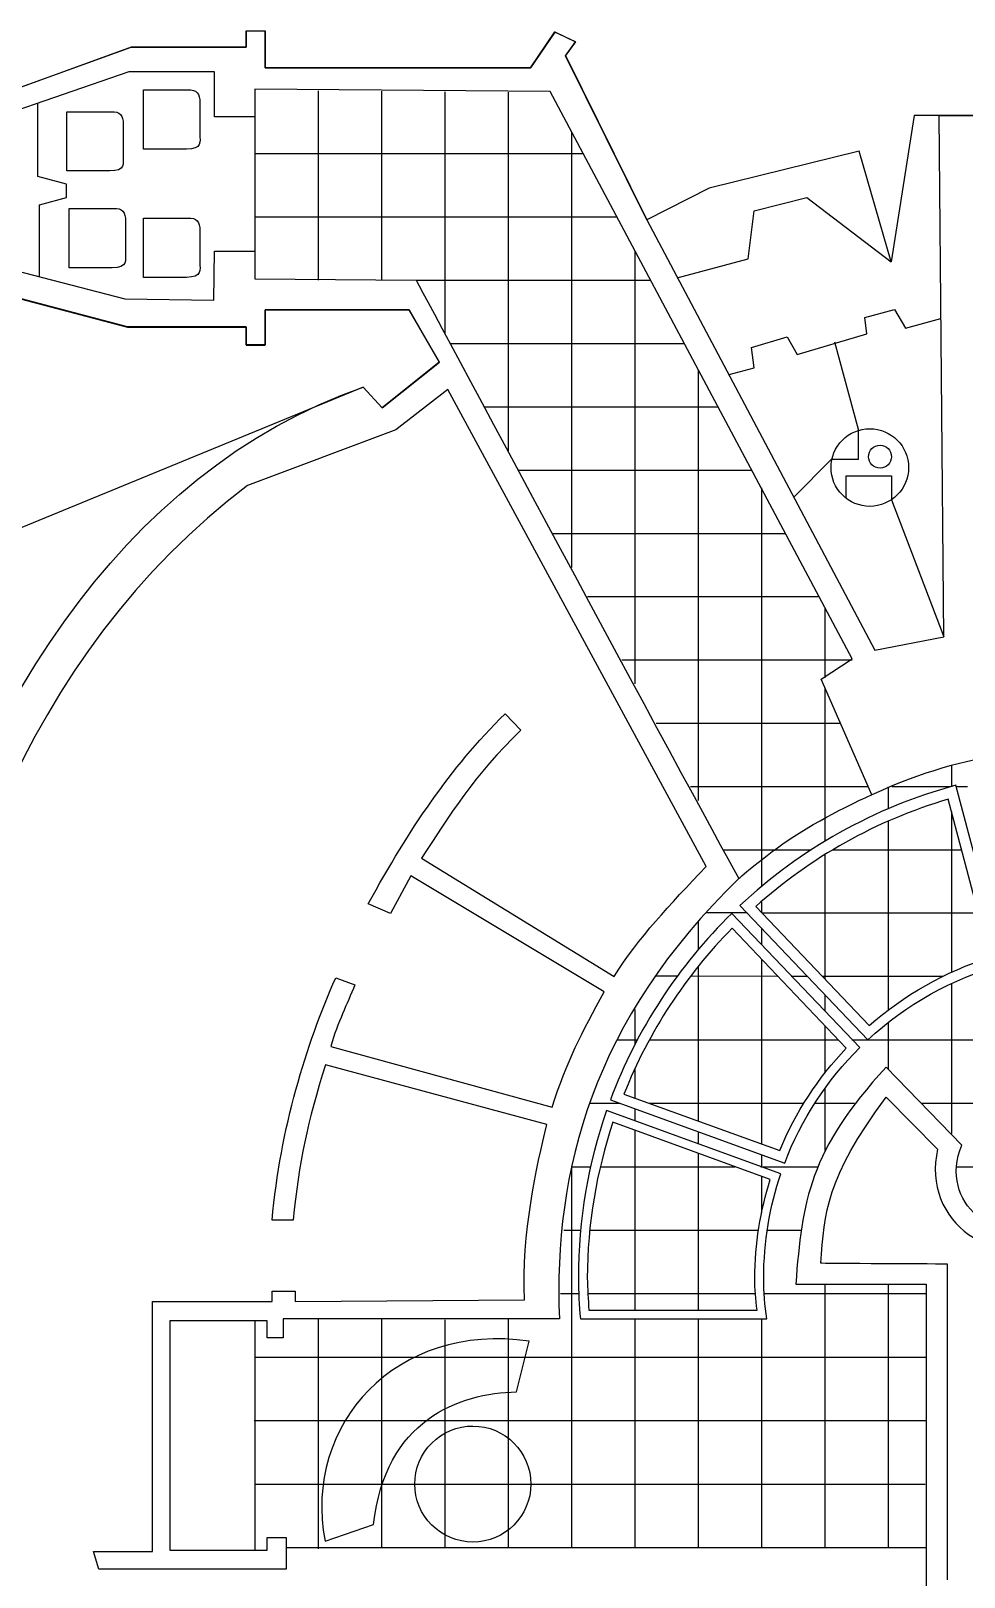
# Model space of a CAD drawing. Extents: x 150 to 1095, y 195 to 1062.
# Drawn here: x 460.1 to 553.3, y 907.7 to 1062.1 of the extents above; entities that cross this region are included whole.
import ezdxf

# ---------------------------------------------------------------- set-up
doc = ezdxf.new("R2010")
doc.units = 0
doc.layers.add('Calque_1', color=7, linetype='CONTINUOUS')

msp = doc.modelspace()

# ---------------------------------------------------------------- linework, layer by layer
at = {"layer": 'Calque_1', "color": 7}
for p, q in [((483.47021, 1062.082737), (481.584, 1062.082737)), ((481.584, 1062.082737), (481.58425, 1060.465687)), ((481.58972, 1060.484217), (481.58972, 1062.101687)), ((481.58972, 1062.101687), (483.47644, 1062.101677)), ((483.47021, 1058.399447), (483.47021, 1062.082737)), ((483.47644, 1062.101677), (483.47644, 1058.418177)), ((512.39736, 1061.992897), (509.97176, 1058.399447)), ((509.97766, 1058.418177), (512.40336, 1062.011757)), ((514.46356, 1061.004697), (512.39736, 1061.992897)), ((512.40336, 1062.011757), (514.46936, 1061.023707)), ((513.45746, 1059.618637), (514.46356, 1061.004697)), ((514.46936, 1061.023707), (513.46326, 1059.637227)), ((470.08485, 1060.465687), (452.47699, 1054.087327)), ((452.48246, 1054.106307), (470.09016, 1060.484217)), ((481.58425, 1060.465687), (470.08485, 1060.465687)), ((470.09016, 1060.484217), (481.58972, 1060.484217)), ((521.58846, 1043.229537), (513.45746, 1059.618637)), ((513.46326, 1059.637227), (521.59446, 1043.248047)), ((469.86331, 1058.022589), (453.63226, 1052.426029)), ((478.4049, 1058.029589), (469.86331, 1058.022589)), ((478.40498, 1053.515149), (478.4049, 1058.029589)), ((509.97176, 1058.399447), (483.47021, 1058.399447)), ((483.47644, 1058.418177), (509.97766, 1058.418177)), ((511.945, 1056.063809), (482.44965, 1056.288089)), ((482.44965, 1056.288089), (482.46105, 1053.534249)), ((460.77251, 1047.570377), (460.77251, 1054.865357)), ((471.32661, 1056.206967), (475.73493, 1056.206967)), ((471.32661, 1050.295147), (471.32661, 1056.206967)), ((476.96586, 1054.963057), (476.96586, 1051.740877)), ((488.77345, 1056.128697), (488.77345, 1037.210117)), ((495.09752, 1056.080657), (495.09752, 1037.210177)), ((501.42162, 1056.032457), (501.42162, 1031.817507)), ((507.74576, 1055.984317), (507.74576, 1020.171477)), ((542.09406, 999.394919), (511.945, 1056.063809)), ((463.6678, 1054.023677), (468.07612, 1054.023677)), ((463.6678, 1048.111857), (463.6678, 1054.023677)), ((482.46105, 1053.534249), (478.40498, 1053.515149)), ((482.46083, 1053.535297), (482.46081, 1040.115137)), ((548.26846, 1053.647427), (545.98156, 1039.036967)), ((580.41133, 1053.647427), (548.26846, 1053.647427)), ((551.25576, 1001.597357), (550.78966, 1053.666017)), ((550.78966, 1053.666017), (580.41163, 1053.647417)), ((469.30705, 1052.779767), (469.30705, 1049.557587)), ((514.06986, 1051.958807), (514.06986, 1008.526637)), ((475.61218, 1050.295147), (471.32661, 1050.295147)), ((542.80536, 1050.090087), (527.81376, 1046.405717)), ((545.98156, 1039.036967), (542.80536, 1050.090087)), ((482.44935, 1049.854607), (515.18896, 1049.854677)), ((463.65719, 1046.797427), (460.77251, 1047.570377)), ((467.95337, 1048.111857), (463.6678, 1048.111857)), ((460.94574, 1044.726417), (463.65719, 1045.452947)), ((463.65719, 1045.452947), (463.65719, 1046.797427)), ((527.81376, 1046.405717), (521.58846, 1043.229537)), ((532.28936, 1044.135957), (537.57046, 1045.456247)), ((537.57046, 1045.456247), (545.98176, 1039.036967)), ((460.94574, 1037.554587), (460.94574, 1044.726417)), ((463.90026, 1044.361627), (468.30858, 1044.361627)), ((463.90026, 1038.449807), (463.90026, 1044.361627)), ((531.71166, 1039.349887), (532.28936, 1044.135957)), ((469.53951, 1043.117717), (469.53951, 1039.895537)), ((471.32661, 1043.402827), (475.73493, 1043.402827)), ((471.32661, 1037.491007), (471.32661, 1043.402827)), ((482.44935, 1043.532327), (518.55216, 1043.532457)), ((521.59446, 1043.248047), (544.34966, 1000.248607)), ((476.96586, 1042.158917), (476.96586, 1038.936737)), ((453.76712, 1039.390129), (469.47985, 1035.347999)), ((478.35426, 1035.197109), (478.40486, 1040.114639)), ((478.40486, 1040.114639), (482.46093, 1040.114639)), ((482.46093, 1040.114639), (482.46093, 1037.334959)), ((520.39386, 1040.070877), (520.39386, 996.880427)), ((524.61506, 1037.451957), (531.71166, 1039.349887)), ((468.18583, 1038.449807), (463.90026, 1038.449807)), ((452.38715, 1037.108297), (469.72551, 1032.526657)), ((469.73049, 1032.545347), (452.39253, 1037.126987)), ((475.61218, 1037.491007), (471.32661, 1037.491007)), ((482.46093, 1037.334959), (498.5504, 1037.216619)), ((498.55049, 1037.216897), (521.91596, 1037.209897)), ((469.47985, 1035.347999), (478.35426, 1035.197109)), ((483.47028, 1032.796167), (483.47028, 1034.233537)), ((483.47028, 1034.233537), (497.84406, 1034.233537)), ((497.84972, 1034.252227), (483.47591, 1034.252227)), ((483.47591, 1034.252227), (483.47591, 1032.815107)), ((497.84406, 1034.233537), (500.86385, 1029.003077)), ((500.8697, 1029.022047), (497.84972, 1034.252227)), ((543.37106, 1033.491057), (546.32636, 1034.282937)), ((543.54616, 1031.847487), (543.37106, 1033.491057)), ((546.32636, 1034.282937), (547.40526, 1032.414267)), ((547.40526, 1032.414267), (550.95036, 1033.364167)), ((469.72551, 1032.526657), (481.58425, 1032.526657)), ((481.58972, 1032.545347), (469.73049, 1032.545347)), ((481.58425, 1032.526657), (481.58372, 1030.729927)), ((481.58972, 1030.748557), (481.58972, 1032.545347)), ((483.47031, 1030.729927), (483.47028, 1032.796167)), ((483.47591, 1032.815107), (483.47591, 1030.748557)), ((536.59846, 1029.795877), (543.54616, 1031.847487)), ((481.58372, 1030.729927), (483.47031, 1030.729927)), ((483.47591, 1030.748557), (481.58972, 1030.748557)), ((501.95556, 1030.887947), (525.27996, 1030.887907)), ((532.05516, 1030.471197), (535.58766, 1031.549517)), ((532.28856, 1028.460397), (532.05516, 1030.471197)), ((535.58766, 1031.549517), (536.59846, 1029.795877)), ((542.70986, 1022.305787), (540.37236, 1031.029267)), ((500.86385, 1029.003077), (495.14898, 1024.441417)), ((495.15478, 1024.460057), (500.8697, 1029.022047)), ((526.71806, 1028.184677), (526.71796, 985.235067)), ((529.81376, 1027.797277), (532.28856, 1028.460397)), ((493.26242, 1026.507627), (339.55313, 963.442727)), ((495.14898, 1024.441417), (493.26242, 1026.507627)), ((493.26809, 1026.526597), (495.15478, 1024.460057)), ((501.7037, 1026.273609), (496.52985, 1022.253699)), ((527.51296, 978.639309), (501.7037, 1026.273609)), ((505.35966, 1024.565797), (528.64326, 1024.565677)), ((542.70986, 1019.320157), (542.70986, 1022.305787)), ((496.52985, 1022.253699), (481.72766, 1016.694869)), ((540.04186, 1019.320157), (536.22486, 1015.503197)), ((540.04186, 1019.320157), (542.70986, 1019.320157)), ((546.01806, 1019.579457), (546.01806, 1019.579457)), ((508.79266, 1018.243567), (532.00646, 1018.243457)), ((541.50286, 1015.445217), (541.50286, 1017.668557)), ((541.50286, 1017.668557), (546.01306, 1017.668557)), ((546.01306, 1017.668557), (546.01306, 1015.254657)), ((547.72816, 1018.494397), (547.72816, 1018.494397)), ((533.04226, 1016.464547), (533.04216, 976.611107)), ((546.01306, 1015.254657), (551.25006, 1001.578607)), ((512.22596, 1011.921347), (535.36996, 1011.921177)), ((515.65956, 1005.599127), (538.73386, 1005.598897)), ((539.36616, 1004.509907), (539.36616, 997.501567)), ((544.34966, 1000.248607), (551.25576, 1001.597357)), ((519.09256, 999.276917), (542.08356, 999.276697)), ((538.98574, 997.364559), (542.09406, 999.394919)), ((544.05518, 985.807639), (538.98574, 997.364559)), ((539.36616, 996.414237), (539.36616, 981.197327)), ((507.42582, 993.905559), (509.01435, 992.253459)), ((522.52566, 992.954637), (540.93646, 992.954467)), ((552.01446, 988.763227), (552.01446, 986.600327)), ((525.95946, 986.632407), (543.67396, 986.632307)), ((545.69036, 986.591997), (545.69036, 984.403487)), ((546.05276, 986.632617), (551.90856, 986.632457)), ((555.8816, 969.561627), (551.68629, 985.364357)), ((557.18626, 968.862547), (552.43496, 986.756837)), ((552.48146, 986.632457), (553.60596, 986.632297)), ((552.01446, 984.145297), (552.01436, 968.068127)), ((545.69036, 983.206657), (545.69026, 964.275957)), ((499.10435, 979.485249), (518.31146, 967.665819)), ((529.23026, 980.310137), (538.00426, 980.310137)), ((539.36616, 979.873677), (539.36616, 967.407857)), ((540.15536, 980.309807), (552.97806, 980.309967)), ((498.02485, 977.706549), (495.9919, 973.958969)), ((517.32753, 966.142399), (498.02485, 977.706549)), ((495.9919, 973.958969), (493.76826, 974.911889)), ((530.88796, 974.739357), (543.66156, 961.339397)), ((532.46949, 974.647567), (543.79566, 962.764747)), ((533.04216, 975.114627), (533.04216, 974.047457)), ((526.71816, 973.157697), (526.71816, 970.309307)), ((527.46366, 974.045467), (531.59086, 974.047467)), ((542.85336, 960.562667), (530.07886, 973.964597)), ((533.05606, 974.020067), (554.64416, 974.020127)), ((541.5066, 960.510847), (530.09254, 972.483497)), ((533.04216, 972.457437), (533.04206, 970.892867)), ((526.71816, 968.638347), (526.71806, 953.194147)), ((533.04216, 969.371677), (533.04216, 950.881977)), ((490.52865, 967.542829), (492.4345, 966.844159)), ((522.49086, 967.732077), (524.64766, 967.732077)), ((526.00386, 967.732067), (534.64926, 967.709167)), ((536.00576, 967.709157), (537.62926, 967.686257)), ((539.09426, 967.686257), (551.15426, 967.681257)), ((552.01436, 966.957997), (552.01426, 951.990957)), ((539.36626, 965.878087), (539.36626, 964.221917)), ((520.39396, 964.367797), (520.39396, 960.851927)), ((539.36616, 962.750737), (539.36616, 958.015067)), ((545.69026, 963.052837), (545.69026, 958.386587)), ((490.02068, 960.682259), (512.12683, 954.608219)), ((518.57906, 961.343487), (520.66706, 961.343487)), ((521.83316, 961.343477), (540.69236, 961.343437)), ((542.07326, 961.343437), (558.96836, 961.343397)), ((511.61729, 952.865689), (489.51218, 958.839999)), ((520.39396, 958.440677), (520.39396, 955.542777)), ((553.04342, 950.822219), (545.48635, 958.614679)), ((519.30543, 955.919047), (534.8523, 950.268657)), ((539.36626, 956.465357), (539.36626, 950.272037)), ((515.82916, 955.004867), (518.92986, 955.004867)), ((517.94886, 955.335327), (535.35086, 949.012907)), ((520.39396, 954.452087), (520.39396, 953.261017)), ((521.79416, 955.004857), (537.26346, 955.004847)), ((538.36406, 955.004827), (542.31706, 955.004827)), ((545.48635, 955.611639), (550.62658, 950.417979)), ((548.97396, 955.022187), (560.39476, 955.022177)), ((534.97056, 947.958587), (517.56956, 954.280537)), ((533.90699, 947.389757), (518.18824, 953.100687)), ((520.39396, 952.340387), (520.39396, 934.356187)), ((526.71806, 952.180497), (526.71806, 950.921487)), ((526.71806, 950.047737), (526.71806, 934.312427)), ((533.04216, 949.869327), (533.04216, 948.656917)), ((514.06986, 948.582367), (514.06976, 910.602507)), ((514.11836, 948.666257), (515.95156, 948.666207)), ((516.97176, 948.666207), (530.39076, 948.666157)), ((532.98266, 948.666157), (538.68866, 948.666107)), ((552.48506, 948.654867), (564.09566, 948.651867)), ((533.04216, 947.705617), (533.04216, 944.045897)), ((486.27259, 943.340689), (484.17659, 943.340689)), ((513.30726, 942.327657), (514.99276, 942.327597)), ((515.85196, 942.327597), (532.74816, 942.327547)), ((533.61806, 942.327527), (537.04136, 942.327527)), ((551.59554, 907.408469), (551.59554, 938.940999)), ((484.17659, 935.209399), (484.17659, 936.221229)), ((484.17659, 936.221229), (486.46328, 936.221229)), ((486.46328, 936.221229), (486.46328, 935.209399)), ((512.95496, 935.989027), (514.77076, 935.988967)), ((515.67256, 935.988957), (532.43636, 935.988917)), ((533.33956, 935.988907), (549.46046, 935.988867)), ((536.45789, 936.919259), (549.48396, 936.919259)), ((539.36616, 936.957757), (539.36616, 910.674217)), ((545.69036, 936.966657), (545.69016, 910.644507)), ((549.48396, 936.919259), (549.48396, 905.377879)), ((472.23417, 910.248139), (472.23417, 935.209399)), ((472.23417, 935.209399), (484.17659, 935.209399)), ((486.46328, 935.209399), (509.38797, 935.373729)), ((515.80543, 934.352407), (532.59254, 934.352407)), ((483.66499, 933.276189), (473.96222, 933.276189)), ((473.96222, 933.276189), (473.96222, 910.368019)), ((482.44929, 933.239067), (482.44927, 910.412707)), ((483.66499, 931.569309), (483.66499, 933.276189)), ((512.86115, 933.455499), (485.28194, 933.455499)), ((485.28194, 933.455499), (485.28194, 931.569309)), ((488.7734, 933.436447), (488.77338, 910.514837)), ((495.09751, 933.495777), (495.09747, 910.555117)), ((501.42162, 933.375487), (501.42157, 910.579427)), ((507.74576, 933.545347), (507.74566, 910.562217)), ((512.86115, 933.456029), (512.86115, 933.455499)), ((514.95246, 933.456167), (533.55516, 933.456167)), ((520.39396, 933.477367), (520.39386, 910.626827)), ((526.71806, 933.493277), (526.71796, 910.609607)), ((533.04216, 933.478727), (533.04216, 910.649907)), ((485.28194, 931.569309), (483.66499, 931.569309)), ((508.58966, 926.167847), (509.84736, 931.243597)), ((482.42504, 929.650487), (549.43136, 929.650367)), ((482.39618, 923.311857), (549.52166, 923.311717)), ((482.43251, 916.973227), (549.39556, 916.973107)), ((510.00906, 916.967757), (510.00906, 916.967757)), ((489.45461, 911.255067), (494.30575, 912.917027)), ((483.66499, 910.368019), (483.66499, 911.631509)), ((483.66499, 911.631509), (485.561, 911.631509)), ((485.561, 911.631509), (485.561, 908.465809)), ((489.45461, 911.255067), (489.45461, 911.255067)), ((466.85466, 908.465809), (466.32653, 910.248139)), ((466.32653, 910.248139), (472.23417, 910.248139)), ((473.96222, 910.368019), (483.66499, 910.368019)), ((485.56205, 910.634627), (549.41336, 910.634507)), ((485.561, 908.465809), (466.85466, 908.465809))]:
    msp.add_line(p, q, dxfattribs=at)
for points in [[(475.73493, 1056.206967), (476.64517, 1056.285367), (476.96586, 1055.803807), (476.96586, 1054.963057)], [(468.07612, 1054.023677), (468.98636, 1054.102077), (469.30705, 1053.620517), (469.30705, 1052.779767)], [(476.96586, 1051.740877), (476.94916, 1051.065137), (477.22316, 1050.295147), (475.61218, 1050.295147)], [(469.30705, 1049.557587), (469.29035, 1048.881847), (469.56435, 1048.111857), (467.95337, 1048.111857)], [(468.30858, 1044.361627), (469.21882, 1044.440027), (469.53951, 1043.958467), (469.53951, 1043.117717)], [(475.73493, 1043.402827), (476.64517, 1043.481227), (476.96586, 1042.999667), (476.96586, 1042.158917)], [(469.53951, 1039.895537), (469.52281, 1039.219797), (469.79681, 1038.449807), (468.18583, 1038.449807)], [(476.96586, 1038.936737), (476.94916, 1038.260997), (477.22316, 1037.491007), (475.61218, 1037.491007)], [(498.5504, 1037.216619), (498.5504, 1037.216619), (526.20007, 985.626799), (530.77583, 977.441979)], [(456.24915, 876.030877), (429.52623, 927.024297), (445.11786, 1009.738067), (493.26809, 1026.526597)], [(541.113227, 1021.234414), (541.839932, 1021.961107), (542.825552, 1022.369352), (543.85326, 1022.369337)], [(543.85326, 1022.369337), (545.993313, 1022.369313), (547.728157, 1020.634451), (547.72816, 1018.494397)], [(539.97826, 1018.494397), (539.978261, 1019.522105), (540.386522, 1020.50772), (541.113227, 1021.234414)], [(544.87466, 1018.436017), (544.243168, 1018.436031), (543.731253, 1018.947965), (543.73126, 1019.579457)], [(543.73126, 1019.579457), (543.731264, 1020.210941), (544.243176, 1020.722863), (544.87466, 1020.722877)], [(544.87466, 1020.722877), (545.506144, 1020.722863), (546.018056, 1020.210941), (546.01806, 1019.579457)], [(546.01806, 1019.579457), (546.018067, 1018.947965), (545.506152, 1018.436031), (544.87466, 1018.436017)], [(541.113223, 1015.754374), (540.386518, 1016.48107), (539.978259, 1017.466687), (539.97826, 1018.494397)], [(547.72816, 1018.494397), (547.728163, 1016.354339), (545.993317, 1014.619471), (543.85326, 1014.619447)], [(481.72766, 1016.694869), (437.41471, 983.292369), (442.08006, 905.381209), (459.36254, 878.638539)], [(543.85326, 1014.619447), (542.825551, 1014.619432), (541.839928, 1015.027678), (541.113223, 1015.754374)], [(493.76826, 974.911889), (497.97104, 982.527939), (501.84679, 988.317609), (507.42582, 993.905559)], [(509.01435, 992.253459), (504.38906, 987.839489), (501.76709, 983.581169), (499.10435, 979.485249)], [(558.27653, 990.117449), (552.48303, 988.978269), (549.52615, 988.276969), (544.05518, 985.807639)], [(552.43496, 986.756837), (544.25626, 984.551987), (536.89146, 980.363987), (530.88796, 974.739357)], [(551.68629, 985.364357), (544.4616, 983.244557), (537.93045, 979.545137), (532.46949, 974.647567)], [(536.79556, 981.984147), (540.61386, 984.351287), (544.05506, 985.808667), (544.05506, 985.808667)], [(530.77586, 977.442167), (530.77586, 977.442167), (533.89446, 980.185657), (536.79556, 981.984147)], [(518.31146, 967.665819), (520.80775, 971.584649), (523.80241, 974.765829), (527.51296, 978.639309)], [(530.77583, 977.441979), (516.22327, 963.348809), (512.24497, 948.286789), (512.86115, 933.456029)], [(530.07886, 973.964597), (524.77166, 968.770067), (520.59296, 962.426817), (517.94886, 955.335327)], [(530.09254, 972.483497), (525.47028, 967.770907), (521.7802, 962.158427), (519.30543, 955.919047)], [(543.66156, 961.339397), (547.44426, 964.847897), (552.06296, 967.466627), (557.18626, 968.862547)], [(543.79566, 962.764747), (547.28268, 965.798127), (551.35249, 968.167927), (555.8816, 969.561627)], [(484.17659, 943.340689), (485.00275, 952.536889), (487.55, 960.789049), (490.52865, 967.542829)], [(492.4345, 966.844159), (491.62988, 964.790239), (490.76175, 963.180859), (490.02068, 960.682259)], [(512.12683, 954.608219), (513.60453, 959.123249), (515.10239, 962.111389), (517.32753, 966.142399)], [(535.35086, 949.012907), (537.00846, 953.395227), (539.59046, 957.321097), (542.85336, 960.562667)], [(534.8523, 950.268657), (536.43606, 954.097957), (538.7002, 957.553447), (541.5066, 960.510847)], [(489.51218, 958.839999), (487.69634, 953.241699), (486.85632, 949.059529), (486.27259, 943.340689)], [(545.48635, 958.614679), (537.82351, 950.299439), (537.10435, 945.295429), (536.45789, 936.919259)], [(538.95987, 939.019599), (539.36956, 944.132479), (539.42187, 947.398329), (545.48635, 955.611639)], [(509.38797, 935.373729), (509.06703, 942.029499), (510.57923, 948.697539), (511.61729, 952.865689)], [(517.56956, 954.280537), (515.74426, 949.032677), (514.74916, 943.396187), (514.74906, 937.526517)], [(518.18824, 953.100687), (516.58103, 948.194327), (515.64638, 942.981907), (515.64527, 937.536237)], [(550.62658, 950.417979), (548.93608, 943.251299), (556.4762, 937.700159), (562.85894, 941.881119)], [(561.50457, 943.433629), (556.61951, 940.336359), (550.62523, 945.051939), (553.04342, 950.822219)], [(532.36207, 937.526477), (532.36207, 940.967117), (532.93887, 944.264877), (533.90699, 947.389757)], [(533.25846, 937.526517), (533.25846, 941.175767), (533.86066, 944.684377), (534.97056, 947.958587)], [(551.59554, 938.940999), (551.59554, 938.940999), (538.72996, 938.997699), (538.95987, 939.019599)], [(514.74906, 937.526517), (514.76306, 936.167567), (514.83006, 934.809697), (514.95246, 933.456167)], [(515.64527, 937.536237), (515.64529, 937.534237), (515.64525, 937.532237), (515.64527, 937.530237)], [(515.64527, 937.530237), (515.64527, 937.529237), (515.64527, 937.527237), (515.64527, 937.526237)], [(515.64527, 937.526237), (515.65607, 936.466797), (515.72767, 935.408697), (515.80543, 934.352407)], [(532.36207, 937.516477), (532.362051, 937.51981), (532.362051, 937.523144), (532.36207, 937.526477)], [(532.59254, 934.352407), (532.48152, 935.404977), (532.37255, 936.457657), (532.36207, 937.516477)], [(533.55516, 933.456167), (533.37106, 934.805387), (533.27196, 936.164857), (533.25846, 937.526517)], [(509.84736, 931.243597), (496.61564, 933.149887), (487.21641, 923.009647), (489.45461, 911.255067)], [(494.30575, 912.917027), (495.44811, 923.320957), (502.81666, 926.084147), (508.58966, 926.167847)], [(500.117353, 921.065054), (501.204028, 922.151722), (502.677875, 922.762199), (504.21466, 922.762187)], [(504.21466, 922.762187), (507.414824, 922.762174), (510.009061, 920.167922), (510.00906, 916.967757)], [(498.42019, 916.967757), (498.420189, 918.504543), (499.030678, 919.978386), (500.117353, 921.065054)], [(500.117356, 912.870467), (499.030681, 913.957132), (498.420192, 915.430973), (498.42019, 916.967757)], [(510.00906, 916.967757), (510.009056, 913.767595), (507.41482, 911.17335), (504.21466, 911.173337)], [(504.21466, 911.173337), (502.677877, 911.173325), (501.204031, 911.783801), (500.117356, 912.870467)]]:
    msp.add_open_spline(points, degree=3, dxfattribs=at)

doc.saveas('drawing.dxf')
